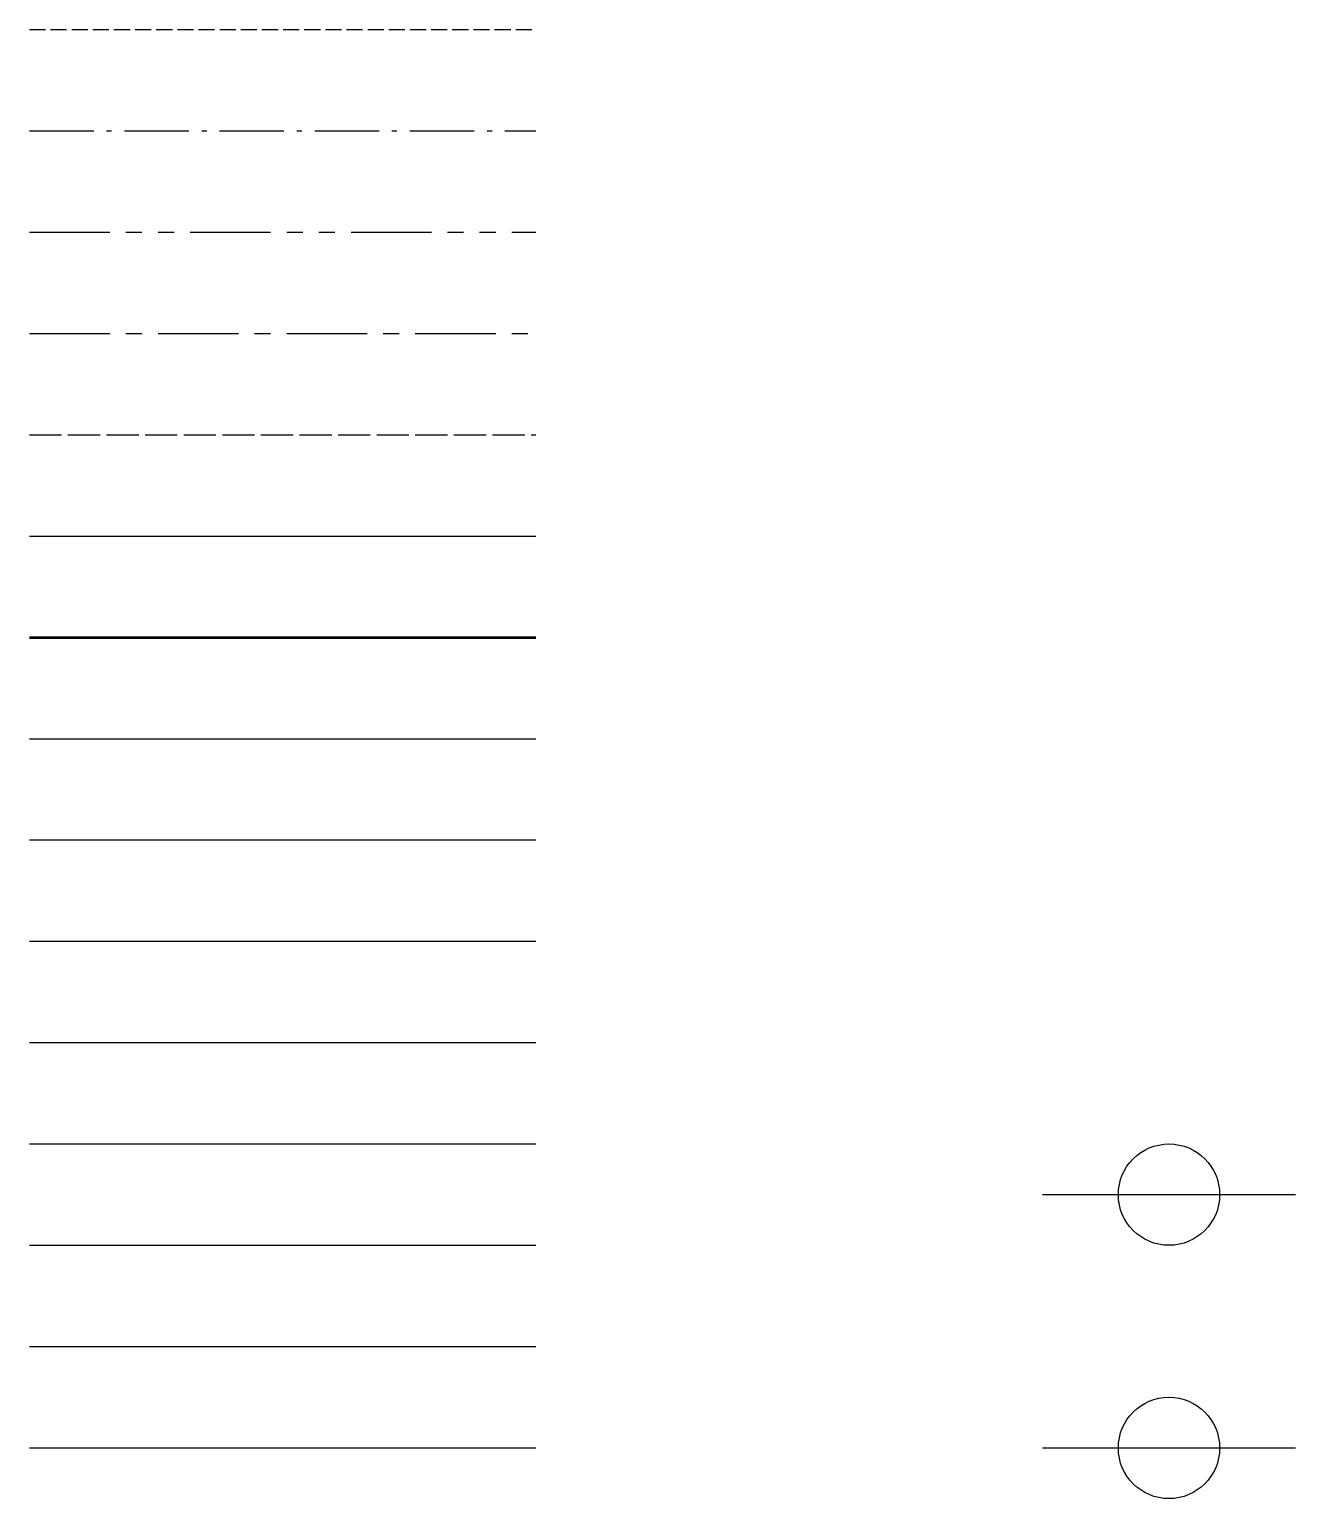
# Model space of a CAD drawing. Header units: metres. Extents: x 0 to 25, y -1 to 28.
import ezdxf

# ---------------------------------------------------------------- set-up
doc = ezdxf.new("R2010")
doc.units = ezdxf.units.M
doc.header["$LTSCALE"] = 0.5
for name, pattern in [('CENTER', [5.08, 3.175, -0.635, 0.635, -0.635]), ('DASHDOT', [3.556, 2.54, -0.508, 0, -0.508]), ('DASHED', [1.524, 1.27, -0.254]), ('PHANTOM', [6.35, 3.175, -0.635, 0.635, -0.635, 0.635, -0.635])]:
    doc.linetypes.add(name, pattern=pattern)

# ---------------------------------------------------------------- blocks, each defined once
blk = doc.blocks.new('BYB')
at = {"color": 0}
blk.add_line((0, 0), (5, 0), dxfattribs=at)
at = {"color": 0, "linetype": 'BYBLOCK'}
blk.add_circle((2.5, 0), 1, dxfattribs=at)

msp = doc.modelspace()

# ---------------------------------------------------------------- linework, layer by layer
at = {"linetype": 'DASHED', "ltscale": 0.5}
msp.add_line((0, 28), (10, 28), dxfattribs=at)
at = {"linetype": 'DASHDOT'}
msp.add_line((0, 26), (10, 26), dxfattribs=at)
at = {"linetype": 'PHANTOM'}
msp.add_line((0, 24), (10, 24), dxfattribs=at)
at = {"linetype": 'CENTER'}
msp.add_line((0, 22), (10, 22), dxfattribs=at)
at = {"linetype": 'DASHED'}
msp.add_line((0, 20), (10, 20), dxfattribs=at)
for p, q in [((0, 18), (10, 18)), ((0, 12), (10, 12)), ((0, 10), (10, 10))]:
    msp.add_line(p, q)
at = {"lineweight": 50}
msp.add_line((0, 16), (10, 16), dxfattribs=at)
at = {"lineweight": 25}
msp.add_line((0, 14), (10, 14), dxfattribs=at)
at = {"color": 250}
msp.add_line((0, 8), (10, 8), dxfattribs=at)
at = {"color": 140}
msp.add_line((0, 6), (10, 6), dxfattribs=at)
at = {"color": 30}
msp.add_line((0, 4), (10, 4), dxfattribs=at)
at = {"color": 7}
msp.add_line((0, 2), (10, 2), dxfattribs=at)
at = {"color": 1}
msp.add_line((0, 0), (10, 0), dxfattribs=at)

# ---------------------------------------------------------------- block references
at = {"color": 5}
msp.add_blockref('BYB', (20, 5), dxfattribs=at)
at = {"color": 1}
msp.add_blockref('BYB', (20, 0), dxfattribs=at)

doc.saveas('drawing.dxf')
